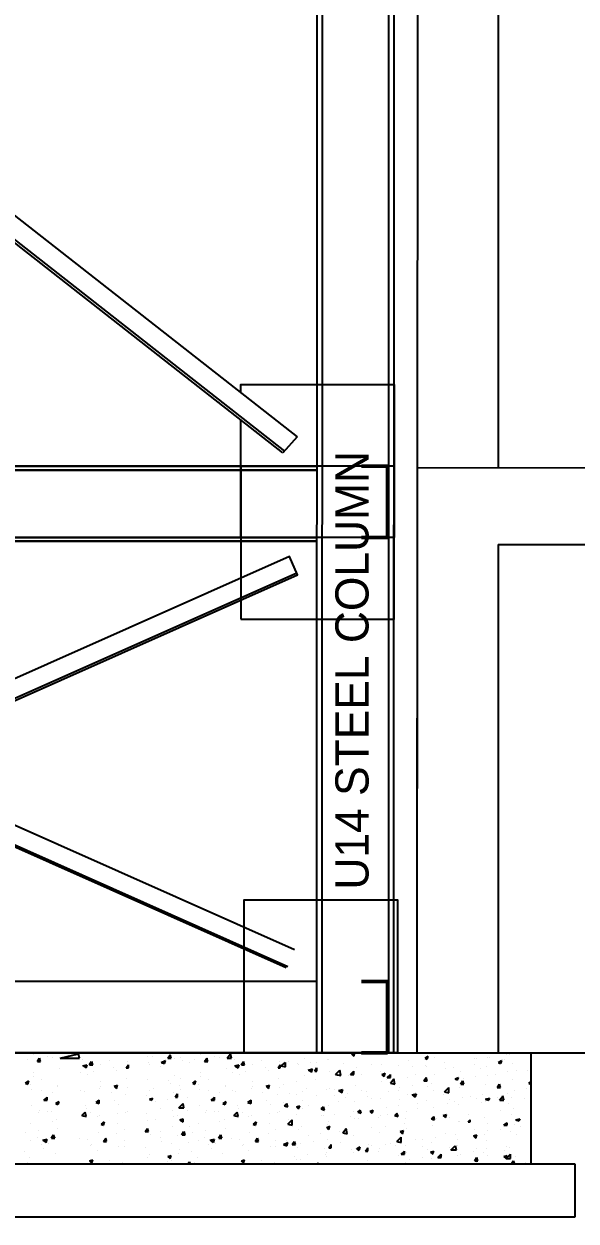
# Model space of a CAD drawing. Header units: millimetres. Extents: x -23396 to 106750, y 116 to 66281.
# Drawn here: x 54555 to 55484, y 38468 to 40484 of the extents above; entities that cross this region are included whole.
import ezdxf

# ---------------------------------------------------------------- set-up
doc = ezdxf.new("R2010")
doc.units = ezdxf.units.MM
doc.layers.add('Wall', color=1, linetype='Continuous', lineweight=50)
doc.styles.add('Century Gothic$001H0', font='cent.shx')
doc.dimstyles.new('Copy of ISO-25', dxfattribs={"dimtxt": 250, "dimasz": 80, "dimexe": 1.25, "dimexo": 0.625, "dimtad": 1, "dimtxsty": 'Century Gothic$001H0', "dimblk": 'ARCHTICK', "dimcen": 2.5, "dimadec": 0, "dimazin": 0, "dimtfac": 1, "dimtmove": 0, "dimatfit": 3, "dimfxl": 1, "dimarcsym": 0})

# ---------------------------------------------------------------- blocks, each defined once
blk = doc.blocks.new('_ArchTick')
at = {"color": 0, "linetype": 'ByBlock', "const_width": 0.15}
blk.add_lwpolyline([(-0.5, -0.5), (0.5, 0.5)], dxfattribs=at)
blk = doc.blocks.new('*D274')
at = {"color": 0, "linetype": 'Continuous', "lineweight": -2, "transparency": 16777216}
for p, q in [((57789.3, 39739.6), (58260.4, 39739.6)), ((58259.2, 39739.6), (58259.2, 38751.3)), ((54690.9, 38751.3), (58260.4, 38751.3))]:
    blk.add_line(p, q, dxfattribs=at)
at = {"layer": 'Defpoints', "color": 0, "linetype": 'Continuous', "transparency": 16777216}
for p in [(57788.7, 39739.6), (54690.3, 38751.3), (58259.2, 38751.3)]:
    blk.add_point(p, dxfattribs=at)
at = {"color": 0, "linetype": 'Continuous', "lineweight": -2, "transparency": 16777216, "xscale": 80, "yscale": 80, "zscale": 80}
for p, rotation in [((58259.2, 39739.6), 90), ((58259.2, 38751.3), 270)]:
    blk.add_blockref('_ArchTick', p, dxfattribs=dict(at, rotation=rotation))
at = {"color": 0, "linetype": 'Continuous', "transparency": 16777216, "insert": (58111.1, 39245.4), "char_height": 250, "attachment_point": 5, "rotation": 90, "style": 'Century Gothic$001H0'}
blk.add_mtext('PIT 988,28', dxfattribs=at)

msp = doc.modelspace()

# ---------------------------------------------------------------- linework, layer by layer
at = {"color": 0}
for p, q in [((55047.892, 38751.105), (55052.189, 52958.636)), ((55056.486, 38751.105), (55060.783, 52958.636)), ((55168.591, 38751.105), (55172.888, 52958.636)), ((55177.185, 38751.105), (55181.482, 52958.636)), ((55220.541, 48979.558), (55216.244, 38751.148)), ((55352.669, 42829.612), (55352.669, 39736.12)), ((55047.763, 39739.128), (53476.31, 39739.128)), ((53476.31, 39739.128), (55047.763, 39739.128)), ((55047.763, 39732.683), (53476.31, 39732.683)), ((53476.31, 39732.683), (55047.763, 39732.683)), ((55216.658, 39736.71), (56620.548, 39736.12)), ((55047.763, 39619.073), (53476.31, 39619.073)), ((53476.31, 39619.073), (55047.763, 39619.073)), ((55047.763, 39612.628), (53476.31, 39612.628)), ((53476.31, 39612.628), (55047.763, 39612.628)), ((55352.669, 39606.999), (55352.669, 38751.148)), ((55352.669, 39606.999), (56620.548, 39606.999)), ((55216.244, 39315.026), (55216.244, 38751.148)), ((55047.892, 38871.159), (53474.634, 38871.159)), ((53274.529, 38751.148), (55408.185, 38751.148)), ((55177.185, 38751.105), (53338.209, 38751.105)), ((53474.462, 38751.105), (55220.541, 38751.105)), ((54560.818, 38740.191), (54560.818, 38740.191)), ((54569.928, 38747.495), (54569.928, 38747.495)), ((54577.189, 38736.581), (54580.842, 38742.038)), ((54577.189, 38736.538), (54582.517, 38736.538)), ((54582.517, 38736.538), (54580.842, 38741.995)), ((54582.517, 38741.995), (54582.517, 38741.995)), ((54593.732, 38745.648), (54593.732, 38745.648)), ((54602.498, 38743.8), (54602.498, 38743.8)), ((54615.26, 38741.995), (54648.303, 38741.995)), ((54615.389, 38742.038), (54646.627, 38749.257)), ((54648.303, 38741.995), (54646.627, 38749.257)), ((54653.76, 38740.148), (54653.76, 38740.148)), ((54664.674, 38731.081), (54668.455, 38736.538)), ((54670.303, 38731.081), (54668.627, 38736.581)), ((54699.221, 38738.386), (54699.221, 38738.386)), ((54728.482, 38736.538), (54728.482, 38736.538)), ((54762.322, 38745.648), (54762.322, 38745.648)), ((54771.388, 38745.648), (54771.388, 38745.648)), ((54785.783, 38734.734), (54793.087, 38738.386)), ((54791.412, 38732.929), (54793.087, 38738.386)), ((54796.869, 38742.038), (54800.65, 38747.495)), ((54796.869, 38742.038), (54802.326, 38742.038)), ((54802.326, 38742.038), (54800.521, 38747.495)), ((54807.783, 38742.038), (54807.783, 38742.038)), ((54818.525, 38743.8), (54818.525, 38743.8)), ((54820.673, 38738.386), (54820.673, 38738.386)), ((54842.33, 38740.191), (54842.33, 38740.191)), ((54851.439, 38747.495), (54851.439, 38747.495)), ((54858.701, 38736.581), (54862.353, 38742.038)), ((54858.701, 38736.538), (54864.029, 38736.538)), ((54864.029, 38736.538), (54862.353, 38741.995)), ((54864.029, 38741.995), (54864.029, 38741.995)), ((54875.244, 38745.648), (54875.244, 38745.648)), ((54884.009, 38743.8), (54884.009, 38743.8)), ((54896.771, 38741.995), (54904.033, 38741.995)), ((54896.9, 38742.038), (54902.357, 38749.257)), ((54904.033, 38741.995), (54902.357, 38749.257)), ((54909.49, 38740.148), (54909.49, 38740.148)), ((54920.404, 38731.081), (54924.185, 38736.538)), ((54926.033, 38731.081), (54924.357, 38736.581)), ((54954.951, 38738.386), (54954.951, 38738.386)), ((54984.212, 38736.538), (54984.212, 38736.538)), ((55000.755, 38736.581), (55000.755, 38736.581)), ((55026.193, 38742.038), (55026.193, 38742.038)), ((55066.24, 38740.191), (55066.24, 38740.191)), ((55067.916, 38740.191), (55067.916, 38740.191)), ((55071.697, 38749.3), (55071.697, 38749.3)), ((55105.943, 38749.257), (55109.724, 38745.648)), ((55106.244, 38749.3), (55111.701, 38751.105)), ((55109.896, 38745.648), (55111.701, 38751.105)), ((55117.158, 38749.3), (55117.158, 38749.3)), ((55122.486, 38747.495), (55122.486, 38747.495)), ((55144.314, 38749.257), (55144.314, 38749.257)), ((55186.123, 38751.148), (55228.103, 38751.148)), ((55202.666, 38738.386), (55202.666, 38738.386)), ((55229.779, 38741.995), (55235.236, 38745.648)), ((55229.779, 38742.038), (55233.431, 38740.191)), ((55233.431, 38740.191), (55235.236, 38745.648)), ((55246.021, 38743.8), (55246.021, 38743.8)), ((55285.38, 38749.3), (55285.38, 38749.3)), ((55289.806, 38749.257), (55289.806, 38749.257)), ((55312.666, 38742.081), (55312.666, 38742.081)), ((55316.962, 38741.995), (55316.962, 38741.995)), ((55334.494, 38743.843), (55334.494, 38743.843)), ((55338.919, 38743.886), (55338.919, 38743.886)), ((55353.486, 38734.734), (55358.943, 38738.386)), ((55357.267, 38732.929), (55358.943, 38738.386)), ((55359.974, 38740.234), (55359.974, 38740.234)), ((55364.4, 38740.191), (55364.4, 38740.191)), ((55367.236, 38747.538), (55367.236, 38747.538)), ((55371.533, 38747.495), (55371.533, 38747.495)), ((55408.185, 38751.148), (55408.185, 38563.744)), ((54569.928, 38718.362), (54569.928, 38718.362)), ((54613.713, 38723.862), (54613.713, 38723.862)), ((54650.279, 38718.362), (54650.279, 38718.362)), ((54653.932, 38729.319), (54661.193, 38731.081)), ((54654.06, 38729.319), (54659.517, 38725.624)), ((54659.517, 38725.624), (54661.193, 38731.081)), ((54664.975, 38731.081), (54670.303, 38731.081)), ((54672.107, 38720.167), (54672.107, 38720.167)), ((54683.021, 38731.081), (54683.021, 38731.081)), ((54704.978, 38725.624), (54704.978, 38725.624)), ((54710.307, 38722.015), (54710.307, 38722.015)), ((54726.678, 38725.624), (54730.33, 38731.081)), ((54726.678, 38725.624), (54730.33, 38725.624)), ((54730.33, 38725.624), (54730.33, 38731.081)), ((54763.955, 38734.691), (54763.955, 38734.691)), ((54765.931, 38731.081), (54765.931, 38731.081)), ((54783.978, 38727.472), (54783.978, 38727.472)), ((54786.084, 38734.734), (54791.412, 38732.929)), ((54833.263, 38734.734), (54833.263, 38734.734)), ((54851.439, 38718.362), (54851.439, 38718.362)), ((54895.224, 38723.862), (54895.224, 38723.862)), ((54906.009, 38718.362), (54906.009, 38718.362)), ((54909.662, 38729.319), (54916.923, 38731.081)), ((54909.791, 38729.319), (54915.248, 38725.624)), ((54915.248, 38725.624), (54916.923, 38731.081)), ((54920.705, 38731.081), (54926.033, 38731.081)), ((54927.837, 38720.167), (54927.837, 38720.167)), ((54938.752, 38731.081), (54938.752, 38731.081)), ((54960.709, 38725.624), (54960.709, 38725.624)), ((54966.037, 38722.015), (54966.037, 38722.015)), ((54982.408, 38725.624), (54986.06, 38731.081)), ((54982.408, 38725.624), (54986.06, 38725.624)), ((54986.06, 38725.624), (54986.06, 38731.081)), ((54987.693, 38729.234), (54994.998, 38734.691)), ((54987.693, 38729.234), (54994.998, 38727.472)), ((54994.998, 38727.472), (54994.998, 38734.691)), ((55015.15, 38732.929), (55015.15, 38732.929)), ((55016.955, 38731.081), (55016.955, 38731.081)), ((55033.197, 38721.972), (55040.459, 38723.819)), ((55033.326, 38722.015), (55038.783, 38718.362)), ((55036.978, 38734.734), (55036.978, 38734.734)), ((55038.783, 38718.362), (55040.459, 38723.819)), ((55044.24, 38720.167), (55047.892, 38725.624)), ((55044.24, 38720.167), (55047.892, 38720.167)), ((55047.892, 38734.734), (55047.892, 38734.734)), ((55047.892, 38720.167), (55047.892, 38725.624)), ((55069.72, 38720.167), (55069.72, 38720.167)), ((55078.959, 38714.753), (55086.22, 38722.015)), ((55087.896, 38712.905), (55086.22, 38722.015)), ((55093.353, 38732.929), (55093.353, 38732.929)), ((55104.267, 38714.753), (55109.724, 38720.167)), ((55109.724, 38714.753), (55109.724, 38720.167)), ((55115.181, 38725.624), (55115.181, 38725.624)), ((55138.857, 38731.081), (55138.857, 38731.081)), ((55155.228, 38720.167), (55155.228, 38720.167)), ((55157.033, 38714.753), (55162.619, 38716.558)), ((55157.162, 38731.124), (55157.162, 38731.124)), ((55160.814, 38711.144), (55162.619, 38716.558)), ((55184.318, 38729.319), (55184.318, 38729.319)), ((55208.123, 38727.472), (55208.123, 38727.472)), ((55229.779, 38729.234), (55229.779, 38729.234)), ((55231.455, 38727.386), (55231.455, 38727.386)), ((55262.693, 38734.734), (55262.693, 38734.734)), ((55264.369, 38723.819), (55264.369, 38723.819)), ((55277.216, 38725.71), (55277.216, 38725.71)), ((55289.806, 38720.167), (55289.806, 38720.167)), ((55313.482, 38731.081), (55313.482, 38731.081)), ((55322.72, 38723.862), (55322.72, 38723.862)), ((55333.462, 38727.472), (55333.462, 38727.472)), ((55353.486, 38734.691), (55356.966, 38732.929)), ((55368.181, 38720.167), (55368.181, 38720.167)), ((55376.99, 38732.929), (55376.99, 38732.929)), ((55384.423, 38722.015), (55384.423, 38722.015)), ((55402.427, 38721.972), (55402.427, 38721.972)), ((54557.209, 38700.187), (54562.494, 38703.796)), ((54557.209, 38700.187), (54560.818, 38698.339)), ((54560.818, 38698.339), (54562.494, 38703.796)), ((54566.275, 38698.339), (54566.275, 38698.339)), ((54569.928, 38711.058), (54569.928, 38711.058)), ((54584.494, 38705.601), (54584.494, 38705.601)), ((54611.779, 38696.491), (54611.779, 38696.491)), ((54661.193, 38714.753), (54661.193, 38714.753)), ((54683.021, 38701.991), (54683.021, 38701.991)), ((54706.654, 38694.73), (54712.111, 38696.491)), ((54710.307, 38691.034), (54712.111, 38696.491)), ((54726.678, 38707.448), (54726.678, 38707.448)), ((54762.322, 38705.601), (54762.322, 38705.601)), ((54798.544, 38703.796), (54798.544, 38703.796)), ((54800.65, 38700.187), (54800.65, 38700.187)), ((54807.783, 38712.905), (54807.783, 38712.905)), ((54816.892, 38696.577), (54816.892, 38696.577)), ((54818.525, 38707.448), (54818.525, 38707.448)), ((54838.72, 38700.187), (54844.005, 38703.796)), ((54838.72, 38700.187), (54842.33, 38698.339)), ((54842.33, 38698.339), (54844.005, 38703.796)), ((54847.787, 38698.339), (54847.787, 38698.339)), ((54851.439, 38711.058), (54851.439, 38711.058)), ((54866.005, 38705.601), (54866.005, 38705.601)), ((54893.291, 38696.491), (54893.291, 38696.491)), ((54916.923, 38714.753), (54916.923, 38714.753)), ((54938.752, 38701.991), (54938.752, 38701.991)), ((54962.384, 38694.73), (54967.841, 38696.491)), ((54966.037, 38691.034), (54967.841, 38696.491)), ((54982.408, 38707.448), (54982.408, 38707.448)), ((54991.517, 38698.382), (54991.517, 38698.382)), ((55013.345, 38701.991), (55013.345, 38701.991)), ((55026.193, 38712.905), (55026.193, 38712.905)), ((55046.216, 38705.687), (55046.216, 38705.687)), ((55078.83, 38714.753), (55087.896, 38712.905)), ((55100.486, 38712.905), (55100.486, 38712.905)), ((55104.267, 38714.753), (55109.724, 38714.753)), ((55113.377, 38696.577), (55113.377, 38696.577)), ((55113.377, 38696.577), (55113.377, 38696.577)), ((55122.486, 38714.753), (55122.486, 38714.753)), ((55156.861, 38714.753), (55160.513, 38711.058)), ((55157.162, 38701.991), (55157.162, 38701.991)), ((55164.294, 38705.601), (55164.294, 38705.601)), ((55166.271, 38709.296), (55171.728, 38714.753)), ((55166.271, 38709.296), (55171.728, 38709.296)), ((55171.599, 38700.187), (55178.861, 38698.339)), ((55171.728, 38709.296), (55171.728, 38714.753)), ((55171.728, 38700.187), (55177.185, 38707.448)), ((55178.861, 38698.339), (55177.056, 38707.448)), ((55200.517, 38709.253), (55200.517, 38709.253)), ((55208.123, 38696.577), (55208.123, 38696.577)), ((55213.408, 38714.753), (55213.408, 38714.753)), ((55227.802, 38703.796), (55231.455, 38709.253)), ((55227.974, 38703.796), (55233.431, 38703.796)), ((55233.431, 38703.796), (55231.627, 38709.296)), ((55240.564, 38700.187), (55240.564, 38700.187)), ((55246.021, 38714.667), (55246.021, 38714.667)), ((55280.568, 38707.448), (55286.025, 38709.253)), ((55280.568, 38707.448), (55284.349, 38705.601)), ((55284.349, 38705.601), (55286.025, 38709.253)), ((55284.349, 38703.796), (55284.349, 38703.796)), ((55289.806, 38698.339), (55293.459, 38703.796)), ((55289.806, 38698.339), (55295.263, 38698.339)), ((55295.263, 38698.339), (55293.459, 38703.796)), ((55295.263, 38707.448), (55295.263, 38707.448)), ((55315.287, 38711.058), (55315.287, 38711.058)), ((55331.486, 38698.339), (55331.486, 38698.339)), ((55335.31, 38712.905), (55335.31, 38712.905)), ((55348.158, 38714.753), (55348.158, 38714.753)), ((55351.681, 38692.882), (55355.291, 38698.339)), ((55356.966, 38692.882), (55355.291, 38698.339)), ((55376.99, 38705.601), (55376.99, 38705.601)), ((55404.576, 38700.187), (55408.185, 38701.991)), ((55404.576, 38700.187), (55408.185, 38698.382)), ((55408.185, 38698.382), (55408.185, 38698.382)), ((54567.951, 38689.23), (54567.951, 38689.23)), ((54584.494, 38687.425), (54584.494, 38687.425)), ((54588.275, 38671.097), (54593.732, 38676.554)), ((54593.732, 38671.097), (54593.732, 38676.554)), ((54602.498, 38683.773), (54602.498, 38683.773)), ((54611.779, 38694.73), (54611.779, 38694.73)), ((54650.279, 38687.425), (54650.279, 38687.425)), ((54655.736, 38685.62), (54655.736, 38685.62)), ((54681.217, 38691.12), (54681.217, 38691.12)), ((54683.021, 38694.73), (54683.021, 38694.73)), ((54701.197, 38683.816), (54701.197, 38683.816)), ((54706.654, 38694.73), (54710.307, 38691.12)), ((54725.002, 38680.163), (54725.002, 38680.163)), ((54728.482, 38692.882), (54728.482, 38692.882)), ((54760.646, 38678.401), (54760.646, 38678.401)), ((54765.931, 38687.425), (54765.931, 38687.425)), ((54766.103, 38672.859), (54771.388, 38674.706)), ((54769.712, 38671.097), (54771.388, 38674.706)), ((54773.064, 38691.034), (54773.064, 38691.034)), ((54805.978, 38683.816), (54805.978, 38683.816)), ((54809.587, 38676.511), (54813.068, 38682.011)), ((54809.587, 38676.511), (54813.068, 38676.511)), ((54813.068, 38676.511), (54813.068, 38682.011)), ((54818.525, 38689.23), (54818.525, 38689.23)), ((54829.439, 38676.511), (54829.439, 38676.511)), ((54849.462, 38689.23), (54849.462, 38689.23)), ((54866.005, 38687.425), (54866.005, 38687.425)), ((54869.787, 38671.097), (54875.244, 38676.554)), ((54875.244, 38671.097), (54875.244, 38676.554)), ((54884.009, 38683.773), (54884.009, 38683.773)), ((54893.291, 38694.73), (54893.291, 38694.73)), ((54906.009, 38687.425), (54906.009, 38687.425)), ((54911.466, 38685.62), (54911.466, 38685.62)), ((54936.947, 38691.12), (54936.947, 38691.12)), ((54938.752, 38694.73), (54938.752, 38694.73)), ((54956.927, 38683.816), (54956.927, 38683.816)), ((54962.384, 38694.73), (54966.037, 38691.12)), ((54980.732, 38680.163), (54980.732, 38680.163)), ((54984.212, 38692.882), (54984.212, 38692.882)), ((55002.431, 38682.011), (55002.431, 38682.011)), ((55013.345, 38680.163), (55013.345, 38680.163)), ((55024.259, 38685.62), (55024.259, 38685.62)), ((55029.716, 38691.034), (55029.716, 38691.034)), ((55047.892, 38678.401), (55047.892, 38678.401)), ((55064.263, 38689.273), (55064.263, 38689.273)), ((55069.72, 38691.034), (55069.72, 38691.034)), ((55076.982, 38689.273), (55076.982, 38689.273)), ((55076.982, 38678.401), (55076.982, 38678.401)), ((55084.287, 38687.425), (55089.744, 38683.773)), ((55084.416, 38687.425), (55091.677, 38689.273)), ((55089.873, 38683.816), (55091.677, 38689.273)), ((55095.201, 38676.511), (55095.201, 38676.511)), ((55098.81, 38682.011), (55098.81, 38682.011)), ((55122.486, 38687.425), (55122.486, 38687.425)), ((55131.724, 38685.62), (55131.724, 38685.62)), ((55133.4, 38678.316), (55133.4, 38678.316)), ((55140.49, 38674.706), (55140.49, 38674.706)), ((55155.228, 38674.706), (55155.228, 38674.706)), ((55167.947, 38685.62), (55167.947, 38685.62)), ((55184.318, 38687.425), (55184.318, 38687.425)), ((55185.994, 38692.882), (55185.994, 38692.882)), ((55200.517, 38680.163), (55200.517, 38680.163)), ((55207.951, 38680.163), (55215.255, 38682.011)), ((55207.951, 38680.163), (55213.408, 38676.554)), ((55213.408, 38683.773), (55213.408, 38683.773)), ((55213.408, 38676.511), (55215.255, 38682.011)), ((55233.431, 38694.73), (55233.431, 38694.73)), ((55244.345, 38687.425), (55244.345, 38687.425)), ((55260.544, 38680.163), (55260.544, 38680.163)), ((55262.521, 38685.62), (55269.826, 38692.882)), ((55262.521, 38685.62), (55269.826, 38683.773)), ((55269.826, 38683.773), (55269.826, 38692.882)), ((55288.13, 38692.882), (55288.13, 38692.882)), ((55293.459, 38676.554), (55293.459, 38676.554)), ((55306.048, 38678.316), (55306.048, 38678.316)), ((55316.962, 38674.706), (55316.962, 38674.706)), ((55326.029, 38680.163), (55326.029, 38680.163)), ((55331.658, 38672.859), (55338.919, 38674.706)), ((55337.244, 38671.097), (55338.919, 38674.706)), ((55351.509, 38692.882), (55356.966, 38692.882)), ((55351.509, 38676.511), (55351.509, 38676.511)), ((55355.162, 38671.054), (55360.748, 38678.316)), ((55362.724, 38671.097), (55360.919, 38678.401)), ((55368.181, 38682.011), (55368.181, 38682.011)), ((55375.314, 38676.554), (55375.314, 38676.554)), ((55380.771, 38687.425), (55380.771, 38687.425)), ((55396.97, 38674.706), (55396.97, 38674.706)), ((55400.794, 38691.034), (55400.794, 38691.034)), ((54567.951, 38661.987), (54567.951, 38661.987)), ((54580.842, 38654.683), (54580.842, 38654.683)), ((54588.275, 38671.097), (54593.732, 38671.097)), ((54608.127, 38665.597), (54611.779, 38663.835)), ((54608.256, 38665.64), (54613.713, 38669.249)), ((54611.779, 38667.444), (54611.779, 38667.444)), ((54611.908, 38663.835), (54613.713, 38669.249)), ((54657.541, 38661.987), (54657.541, 38661.987)), ((54659.517, 38656.53), (54659.517, 38656.53)), ((54675.889, 38667.444), (54681.217, 38671.097)), ((54675.889, 38667.444), (54681.217, 38665.597)), ((54681.217, 38672.859), (54681.217, 38672.859)), ((54681.217, 38665.597), (54681.217, 38671.097)), ((54706.654, 38671.097), (54706.654, 38671.097)), ((54713.959, 38663.749), (54713.959, 38663.749)), ((54766.103, 38672.859), (54769.712, 38671.097)), ((54775.169, 38669.249), (54775.169, 38669.249)), ((54783.978, 38656.444), (54783.978, 38656.444)), ((54796.869, 38672.859), (54796.869, 38672.859)), ((54804.002, 38654.683), (54804.002, 38654.683)), ((54815.044, 38658.292), (54822.349, 38665.597)), ((54815.044, 38658.292), (54823.982, 38658.292)), ((54823.982, 38658.292), (54822.349, 38665.597)), ((54829.439, 38654.683), (54829.439, 38654.683)), ((54849.462, 38661.987), (54849.462, 38661.987)), ((54862.353, 38654.683), (54862.353, 38654.683)), ((54869.787, 38671.097), (54875.244, 38671.097)), ((54889.638, 38665.597), (54893.291, 38663.835)), ((54889.767, 38665.64), (54895.224, 38669.249)), ((54893.291, 38667.444), (54893.291, 38667.444)), ((54893.419, 38663.835), (54895.224, 38669.249)), ((54913.271, 38661.987), (54913.271, 38661.987)), ((54915.248, 38656.53), (54915.248, 38656.53)), ((54931.619, 38667.444), (54936.947, 38671.097)), ((54931.619, 38667.444), (54936.947, 38665.597)), ((54936.947, 38672.859), (54936.947, 38672.859)), ((54936.947, 38665.597), (54936.947, 38671.097)), ((54962.384, 38671.097), (54962.384, 38671.097)), ((54969.689, 38663.749), (54969.689, 38663.749)), ((54991.517, 38667.444), (54991.517, 38667.444)), ((54993.322, 38661.987), (54996.974, 38665.597)), ((54993.322, 38661.987), (54998.779, 38660.14)), ((54998.779, 38660.14), (54996.974, 38665.597)), ((55013.345, 38660.14), (55018.802, 38661.987)), ((55013.345, 38660.14), (55016.955, 38656.53)), ((55016.955, 38656.53), (55018.802, 38661.987)), ((55024.259, 38671.054), (55024.259, 38671.054)), ((55024.259, 38656.53), (55024.259, 38656.53)), ((55033.326, 38661.987), (55033.326, 38661.987)), ((55055.025, 38656.444), (55060.482, 38654.683)), ((55055.154, 38656.53), (55058.806, 38660.14)), ((55060.482, 38654.683), (55058.806, 38660.14)), ((55067.916, 38661.987), (55067.916, 38661.987)), ((55084.287, 38669.249), (55084.287, 38669.249)), ((55111.701, 38669.249), (55111.701, 38669.249)), ((55116.857, 38651.03), (55120.509, 38654.683)), ((55122.486, 38649.269), (55120.81, 38654.683)), ((55137.181, 38652.921), (55142.638, 38654.683)), ((55140.791, 38649.269), (55142.638, 38654.683)), ((55164.294, 38658.292), (55164.294, 38658.292)), ((55184.318, 38661.987), (55184.318, 38661.987)), ((55185.994, 38672.859), (55185.994, 38672.859)), ((55217.189, 38665.64), (55217.189, 38665.64)), ((55217.189, 38656.53), (55217.189, 38656.53)), ((55231.455, 38671.054), (55231.455, 38671.054)), ((55244.345, 38658.292), (55244.345, 38658.292)), ((55268.15, 38665.597), (55268.15, 38665.597)), ((55271.459, 38672.859), (55271.459, 38672.859)), ((55278.892, 38669.249), (55278.892, 38669.249)), ((55286.025, 38663.749), (55286.025, 38663.749)), ((55324.396, 38667.444), (55324.396, 38667.444)), ((55331.486, 38672.859), (55336.943, 38671.054)), ((55331.486, 38669.206), (55331.486, 38669.206)), ((55355.462, 38671.097), (55362.724, 38671.097)), ((55356.966, 38654.683), (55356.966, 38654.683)), ((55369.857, 38665.597), (55369.857, 38665.597)), ((55378.966, 38656.53), (55378.966, 38656.53)), ((54579.166, 38651.073), (54579.166, 38651.073)), ((54593.732, 38652.878), (54593.732, 38652.878)), ((54600.865, 38652.878), (54600.865, 38652.878)), ((54602.498, 38634.702), (54602.498, 38634.702)), ((54609.932, 38638.355), (54609.932, 38638.355)), ((54652.084, 38645.573), (54657.541, 38651.03)), ((54652.084, 38645.616), (54659.517, 38643.812)), ((54659.517, 38643.812), (54657.713, 38651.073)), ((54666.65, 38651.073), (54666.65, 38651.073)), ((54677.564, 38643.812), (54677.564, 38643.812)), ((54681.217, 38645.616), (54681.217, 38645.616)), ((54684.998, 38631.05), (54690.283, 38634.702)), ((54688.607, 38629.245), (54690.283, 38634.702)), ((54712.111, 38649.269), (54712.111, 38649.269)), ((54725.002, 38651.073), (54725.002, 38651.073)), ((54728.482, 38652.878), (54728.482, 38652.878)), ((54760.646, 38649.269), (54760.646, 38649.269)), ((54762.322, 38636.507), (54762.322, 38636.507)), ((54775.169, 38638.355), (54775.169, 38638.355)), ((54805.978, 38643.812), (54805.978, 38643.812)), ((54813.068, 38645.573), (54813.068, 38645.573)), ((54816.892, 38638.312), (54822.349, 38640.116)), ((54816.892, 38638.312), (54822.349, 38634.702)), ((54822.349, 38634.702), (54822.349, 38640.116)), ((54860.677, 38651.073), (54860.677, 38651.073)), ((54875.244, 38652.878), (54875.244, 38652.878)), ((54882.377, 38652.878), (54882.377, 38652.878)), ((54884.009, 38634.702), (54884.009, 38634.702)), ((54891.443, 38638.355), (54891.443, 38638.355)), ((54907.814, 38645.573), (54913.271, 38651.03)), ((54907.814, 38645.616), (54915.248, 38643.812)), ((54915.248, 38643.812), (54913.443, 38651.073)), ((54922.38, 38651.073), (54922.38, 38651.073)), ((54933.294, 38643.812), (54933.294, 38643.812)), ((54936.947, 38645.616), (54936.947, 38645.616)), ((54940.728, 38631.05), (54946.013, 38634.702)), ((54944.337, 38629.245), (54946.013, 38634.702)), ((54967.841, 38649.269), (54967.841, 38649.269)), ((54980.732, 38651.073), (54980.732, 38651.073)), ((54984.212, 38652.878), (54984.212, 38652.878)), ((54998.779, 38631.05), (55006.212, 38638.355)), ((55000.755, 38638.355), (55000.755, 38638.355)), ((55006.212, 38629.245), (55006.212, 38638.355)), ((55013.345, 38647.421), (55013.345, 38647.421)), ((55055.154, 38645.573), (55055.154, 38645.573)), ((55058.806, 38645.573), (55058.806, 38645.573)), ((55067.916, 38634.702), (55067.916, 38634.702)), ((55076.982, 38647.421), (55076.982, 38647.421)), ((55104.267, 38643.726), (55104.267, 38643.726)), ((55109.724, 38652.878), (55109.724, 38652.878)), ((55111.701, 38640.116), (55111.701, 38640.116)), ((55117.158, 38651.073), (55122.486, 38649.269)), ((55117.158, 38640.202), (55117.158, 38640.202)), ((55136.88, 38652.878), (55140.49, 38649.269)), ((55151.705, 38641.964), (55151.705, 38641.964)), ((55155.228, 38645.573), (55155.228, 38645.573)), ((55165.97, 38647.421), (55165.97, 38647.421)), ((55178.861, 38645.616), (55182.642, 38649.269)), ((55178.861, 38645.573), (55184.318, 38643.812)), ((55184.318, 38643.812), (55182.513, 38649.269)), ((55197.209, 38640.116), (55197.209, 38640.116)), ((55198.884, 38652.878), (55198.884, 38652.878)), ((55240.564, 38640.116), (55244.345, 38643.812)), ((55240.564, 38640.116), (55246.021, 38638.312)), ((55242.669, 38636.507), (55242.669, 38636.507)), ((55246.021, 38638.312), (55244.345, 38643.812)), ((55249.802, 38640.116), (55249.802, 38640.116)), ((55260.544, 38645.573), (55266.002, 38647.421)), ((55260.544, 38645.573), (55264.369, 38641.964)), ((55264.369, 38641.964), (55266.002, 38647.421)), ((55271.459, 38641.964), (55271.459, 38641.964)), ((55286.025, 38634.702), (55286.025, 38634.702)), ((55288.13, 38634.702), (55288.13, 38634.702)), ((55302.396, 38634.702), (55306.048, 38638.312)), ((55302.396, 38634.702), (55306.048, 38634.702)), ((55302.697, 38647.421), (55302.697, 38647.421)), ((55306.048, 38634.702), (55306.048, 38638.312)), ((55329.853, 38641.964), (55329.853, 38641.964)), ((55375.314, 38647.421), (55375.314, 38647.421)), ((55382.576, 38638.355), (55389.88, 38640.116)), ((55382.576, 38638.355), (55388.205, 38636.507)), ((55388.033, 38636.507), (55389.88, 38640.116)), ((54557.037, 38616.484), (54557.037, 38616.484)), ((54566.275, 38632.855), (54566.275, 38632.855)), ((54579.166, 38620.136), (54579.166, 38620.136)), ((54611.779, 38623.788), (54611.779, 38623.788)), ((54679.24, 38616.441), (54679.24, 38616.441)), ((54684.697, 38631.007), (54688.478, 38629.245)), ((54690.283, 38631.05), (54690.283, 38631.05)), ((54710.307, 38614.679), (54710.307, 38614.679)), ((54712.111, 38632.855), (54712.111, 38632.855)), ((54723.025, 38621.941), (54723.025, 38621.941)), ((54758.498, 38620.136), (54758.498, 38620.136)), ((54758.669, 38618.331), (54762.322, 38623.788)), ((54758.669, 38618.288), (54763.955, 38618.288)), ((54763.955, 38618.288), (54762.322, 38623.788)), ((54783.978, 38618.288), (54783.978, 38618.288)), ((54804.002, 38627.398), (54804.002, 38627.398)), ((54820.373, 38612.831), (54823.982, 38618.288)), ((54825.959, 38612.874), (54824.283, 38618.331)), ((54833.263, 38627.398), (54833.263, 38627.398)), ((54838.548, 38616.484), (54838.548, 38616.484)), ((54847.787, 38632.855), (54847.787, 38632.855)), ((54860.677, 38620.136), (54860.677, 38620.136)), ((54893.291, 38623.788), (54893.291, 38623.788)), ((54934.97, 38616.441), (54934.97, 38616.441)), ((54940.427, 38631.007), (54944.209, 38629.245)), ((54946.013, 38631.05), (54946.013, 38631.05)), ((54966.037, 38614.679), (54966.037, 38614.679)), ((54967.841, 38632.855), (54967.841, 38632.855)), ((54978.755, 38621.941), (54978.755, 38621.941)), ((54998.779, 38631.05), (55006.212, 38629.245)), ((55016.955, 38621.941), (55016.955, 38621.941)), ((55022.412, 38627.398), (55022.412, 38627.398)), ((55053.349, 38614.679), (55053.349, 38614.679)), ((55064.263, 38625.55), (55069.72, 38627.398)), ((55064.263, 38625.636), (55067.916, 38621.941)), ((55066.24, 38631.05), (55066.24, 38631.05)), ((55067.916, 38621.941), (55069.72, 38627.398)), ((55086.22, 38618.331), (55086.22, 38618.331)), ((55091.548, 38616.484), (55098.81, 38614.679)), ((55091.677, 38616.484), (55097.134, 38623.788)), ((55098.81, 38614.679), (55097.005, 38623.788)), ((55140.49, 38625.55), (55140.49, 38625.55)), ((55153.38, 38616.484), (55153.38, 38616.484)), ((55162.619, 38627.398), (55162.619, 38627.398)), ((55187.97, 38618.331), (55193.427, 38620.136)), ((55188.099, 38618.331), (55191.752, 38614.722)), ((55191.752, 38614.679), (55193.427, 38620.136)), ((55195.232, 38632.855), (55195.232, 38632.855)), ((55198.884, 38623.788), (55198.884, 38623.788)), ((55242.669, 38629.245), (55242.669, 38629.245)), ((55264.369, 38614.679), (55264.369, 38614.679)), ((55313.482, 38621.941), (55313.482, 38621.941)), ((55335.31, 38632.855), (55335.31, 38632.855)), ((55335.31, 38620.136), (55335.31, 38620.136)), ((55356.966, 38621.941), (55356.966, 38621.941)), ((55362.595, 38629.245), (55368.181, 38632.898)), ((55362.595, 38629.245), (55368.181, 38629.245)), ((55364.4, 38631.05), (55364.4, 38631.05)), ((55368.181, 38629.245), (55368.181, 38632.898)), ((55373.509, 38618.331), (55373.509, 38618.331)), ((55380.771, 38631.05), (55380.771, 38631.05)), ((55389.88, 38627.398), (55389.88, 38627.398)), ((54566.275, 38603.765), (54566.275, 38603.765)), ((54577.06, 38609.222), (54577.06, 38609.222)), ((54584.494, 38596.486), (54584.494, 38596.486)), ((54586.299, 38603.765), (54593.732, 38605.612)), ((54586.299, 38603.765), (54591.756, 38600.091)), ((54591.885, 38600.151), (54593.732, 38605.612)), ((54595.408, 38598.316), (54595.408, 38598.316)), ((54600.865, 38607.374), (54606.322, 38607.374)), ((54600.994, 38607.374), (54604.475, 38612.831)), ((54606.322, 38607.374), (54604.475, 38612.831)), ((54607.955, 38609.222), (54607.955, 38609.222)), ((54648.303, 38607.374), (54648.303, 38607.374)), ((54661.193, 38605.612), (54661.193, 38605.612)), ((54666.65, 38594.651), (54666.65, 38594.651)), ((54668.455, 38596.486), (54668.455, 38596.486)), ((54688.478, 38601.96), (54692.131, 38607.374)), ((54688.478, 38601.96), (54693.764, 38601.96)), ((54690.283, 38600.151), (54690.283, 38600.151)), ((54693.764, 38601.96), (54692.131, 38607.374)), ((54695.74, 38605.612), (54695.74, 38605.612)), ((54723.025, 38603.765), (54723.025, 38603.765)), ((54767.779, 38612.831), (54767.779, 38612.831)), ((54783.978, 38609.222), (54783.978, 38609.222)), ((54785.955, 38601.96), (54785.955, 38601.96)), ((54802.326, 38598.316), (54802.326, 38598.316)), ((54813.068, 38611.069), (54813.068, 38611.069)), ((54820.673, 38612.874), (54825.959, 38612.874)), ((54831.416, 38600.091), (54831.416, 38600.091)), ((54847.787, 38603.765), (54847.787, 38603.765)), ((54858.572, 38609.222), (54858.572, 38609.222)), ((54866.005, 38596.486), (54866.005, 38596.486)), ((54867.81, 38603.765), (54875.244, 38605.612)), ((54867.81, 38603.765), (54873.267, 38600.091)), ((54873.396, 38600.151), (54875.244, 38605.612)), ((54876.919, 38598.316), (54876.919, 38598.316)), ((54882.377, 38607.374), (54887.834, 38607.374)), ((54882.505, 38607.374), (54885.986, 38612.831)), ((54887.834, 38607.374), (54885.986, 38612.831)), ((54889.466, 38609.222), (54889.466, 38609.222)), ((54904.033, 38607.374), (54904.033, 38607.374)), ((54916.923, 38605.612), (54916.923, 38605.612)), ((54922.38, 38594.651), (54922.38, 38594.651)), ((54924.185, 38596.486), (54924.185, 38596.486)), ((54944.209, 38601.96), (54947.861, 38607.374)), ((54944.209, 38601.96), (54949.494, 38601.96)), ((54946.013, 38600.151), (54946.013, 38600.151)), ((54949.494, 38601.96), (54947.861, 38607.374)), ((54951.47, 38605.612), (54951.47, 38605.612)), ((54978.755, 38603.765), (54978.755, 38603.765)), ((54991.345, 38596.486), (54998.779, 38600.091)), ((54991.517, 38596.486), (54996.974, 38594.651)), ((54996.974, 38603.765), (54996.974, 38603.765)), ((54996.974, 38594.651), (54998.779, 38600.091)), ((55005.912, 38596.486), (55009.693, 38601.96)), ((55006.212, 38596.486), (55011.498, 38596.486)), ((55011.498, 38596.486), (55009.822, 38601.96)), ((55020.435, 38598.256), (55020.435, 38598.256)), ((55033.326, 38611.069), (55033.326, 38611.069)), ((55042.435, 38601.96), (55042.435, 38601.96)), ((55066.24, 38605.612), (55066.24, 38605.612)), ((55067.916, 38591.042), (55071.697, 38596.486)), ((55071.697, 38591.042), (55071.697, 38596.486)), ((55087.896, 38600.091), (55087.896, 38600.091)), ((55109.724, 38611.069), (55109.724, 38611.069)), ((55135.205, 38596.486), (55135.205, 38596.486)), ((55140.49, 38594.651), (55140.49, 38594.651)), ((55162.619, 38596.486), (55162.619, 38596.486)), ((55171.728, 38598.316), (55171.728, 38598.316)), ((55180.537, 38594.651), (55180.537, 38594.651)), ((55182.513, 38601.96), (55189.775, 38609.222)), ((55182.513, 38601.96), (55189.775, 38600.091)), ((55189.775, 38600.091), (55189.775, 38609.222)), ((55197.209, 38594.711), (55197.209, 38594.711)), ((55213.408, 38605.612), (55213.408, 38605.612)), ((55225.998, 38605.569), (55225.998, 38605.569)), ((55240.564, 38600.091), (55240.564, 38600.091)), ((55248.127, 38609.222), (55248.127, 38609.222)), ((55273.435, 38587.372), (55280.568, 38594.651)), ((55280.568, 38612.831), (55280.568, 38612.831)), ((55282.673, 38587.432), (55280.869, 38594.651)), ((55284.349, 38605.612), (55284.349, 38605.612)), ((55284.349, 38594.651), (55284.349, 38594.651)), ((55311.505, 38610.984), (55316.962, 38612.831)), ((55311.505, 38611.069), (55315.287, 38607.374)), ((55315.287, 38607.374), (55316.962, 38612.831)), ((55329.853, 38612.831), (55329.853, 38612.831)), ((55333.462, 38603.765), (55333.462, 38603.765)), ((55384.423, 38612.831), (55384.423, 38612.831)), ((54555.361, 38585.585), (54555.361, 38585.585)), ((54564.471, 38574.641), (54564.471, 38574.641)), ((54587.975, 38589.207), (54587.975, 38589.207)), ((54607.955, 38581.915), (54607.955, 38581.915)), ((54677.564, 38587.372), (54677.564, 38587.372)), ((54713.959, 38592.816), (54713.959, 38592.816)), ((54723.025, 38592.816), (54723.025, 38592.816)), ((54758.498, 38590.982), (54758.498, 38590.982)), ((54762.322, 38574.641), (54762.322, 38574.641)), ((54765.931, 38580.145), (54765.931, 38580.145)), ((54796.869, 38576.475), (54802.326, 38578.31)), ((54796.869, 38576.475), (54800.65, 38572.866)), ((54800.521, 38572.866), (54802.326, 38578.31)), ((54815.216, 38581.915), (54815.216, 38581.915)), ((54816.892, 38587.432), (54816.892, 38587.432)), ((54836.873, 38585.585), (54836.873, 38585.585)), ((54845.982, 38574.641), (54845.982, 38574.641)), ((54869.486, 38589.207), (54869.486, 38589.207)), ((54889.466, 38581.915), (54889.466, 38581.915)), ((54933.294, 38587.372), (54933.294, 38587.372)), ((54969.689, 38592.816), (54969.689, 38592.816)), ((54978.755, 38592.816), (54978.755, 38592.816)), ((55009.693, 38576.475), (55009.693, 38576.475)), ((55015.15, 38591.042), (55015.15, 38591.042)), ((55031.521, 38580.145), (55031.521, 38580.145)), ((55060.482, 38589.207), (55060.482, 38589.207)), ((55062.459, 38580.145), (55062.459, 38580.145)), ((55064.263, 38583.75), (55064.263, 38583.75)), ((55064.263, 38576.475), (55064.263, 38576.475)), ((55067.916, 38591.042), (55071.697, 38591.042)), ((55106.244, 38587.432), (55106.244, 38587.432)), ((55109.724, 38583.75), (55109.724, 38583.75)), ((55113.377, 38589.207), (55113.377, 38589.207)), ((55115.052, 38589.207), (55120.509, 38592.816)), ((55115.181, 38589.207), (55118.834, 38587.372)), ((55118.834, 38587.372), (55120.509, 38592.816)), ((55118.834, 38591.042), (55118.834, 38591.042)), ((55129.748, 38585.585), (55133.4, 38591.042)), ((55129.748, 38585.585), (55133.4, 38585.585)), ((55133.4, 38585.585), (55133.4, 38591.042)), ((55151.705, 38585.585), (55151.705, 38585.585)), ((55153.38, 38589.207), (55153.38, 38589.207)), ((55184.318, 38578.31), (55184.318, 38578.31)), ((55189.603, 38580.085), (55195.232, 38585.537)), ((55189.603, 38580.085), (55195.232, 38580.085)), ((55195.232, 38580.085), (55195.232, 38585.537)), ((55198.884, 38583.75), (55198.884, 38583.75)), ((55225.998, 38592.816), (55225.998, 38592.816)), ((55225.998, 38574.641), (55225.998, 38574.641)), ((55233.431, 38587.432), (55233.431, 38587.432)), ((55238.888, 38583.75), (55244.345, 38585.585)), ((55238.888, 38583.75), (55242.669, 38580.145)), ((55242.541, 38580.145), (55244.345, 38585.585)), ((55244.345, 38581.915), (55244.345, 38581.915)), ((55251.607, 38574.701), (55257.236, 38580.145)), ((55251.607, 38574.701), (55257.236, 38574.701)), ((55257.236, 38574.701), (55257.236, 38580.145)), ((55258.912, 38578.31), (55258.912, 38578.31)), ((55271.459, 38591.042), (55271.459, 38591.042)), ((55273.607, 38587.432), (55282.673, 38587.432)), ((55284.349, 38578.31), (55284.349, 38578.31)), ((55289.806, 38580.085), (55289.806, 38580.085)), ((55311.505, 38585.537), (55311.505, 38585.537)), ((55313.482, 38569.184), (55316.962, 38574.641)), ((55316.962, 38589.207), (55316.962, 38589.207)), ((55318.939, 38569.184), (55317.091, 38574.641)), ((55328.177, 38583.75), (55328.177, 38583.75)), ((55333.462, 38589.207), (55333.462, 38589.207)), ((55335.31, 38578.31), (55335.31, 38578.31)), ((55362.595, 38576.475), (55368.181, 38578.31)), ((55362.595, 38576.475), (55366.205, 38572.806)), ((55364.4, 38587.372), (55364.4, 38587.372)), ((55366.205, 38592.816), (55366.205, 38592.816)), ((55366.205, 38572.866), (55373.509, 38580.145)), ((55366.205, 38574.641), (55366.205, 38574.641)), ((55366.377, 38572.866), (55368.181, 38578.31)), ((55371.533, 38591.042), (55371.533, 38591.042)), ((55373.509, 38572.866), (55373.509, 38580.145)), ((55382.748, 38576.475), (55382.748, 38576.475)), ((55482.478, 38563.744), (53167.064, 38563.744)), ((55408.185, 38563.744), (53274.529, 38563.744)), ((54560.818, 38565.574), (54560.818, 38565.574)), ((54664.674, 38569.184), (54668.455, 38565.574)), ((54664.975, 38569.184), (54670.303, 38571.018)), ((54666.65, 38565.574), (54666.65, 38565.574)), ((54668.627, 38565.574), (54670.303, 38571.018)), ((54699.221, 38569.184), (54699.221, 38569.184)), ((54721.221, 38565.574), (54721.221, 38565.574)), ((54796.869, 38567.349), (54796.869, 38567.349)), ((54802.326, 38569.184), (54802.326, 38569.184)), ((54829.611, 38563.744), (54833.263, 38567.349)), ((54835.197, 38563.744), (54833.392, 38567.409)), ((54842.33, 38565.574), (54842.33, 38565.574)), ((54920.404, 38569.184), (54924.185, 38565.574)), ((54920.705, 38569.184), (54926.033, 38571.018)), ((54922.38, 38565.574), (54922.38, 38565.574)), ((54924.357, 38565.574), (54926.033, 38571.018)), ((54954.951, 38569.184), (54954.951, 38569.184)), ((54976.951, 38565.574), (54976.951, 38565.574)), ((55013.345, 38571.018), (55013.345, 38571.018)), ((55020.435, 38571.018), (55020.435, 38571.018)), ((55047.892, 38563.744), (55049.697, 38565.514)), ((55049.697, 38563.744), (55049.697, 38565.514)), ((55133.4, 38569.184), (55133.4, 38569.184)), ((55149.771, 38563.744), (55149.771, 38563.744)), ((55197.209, 38565.574), (55197.209, 38565.574)), ((55204.341, 38571.018), (55204.341, 38571.018)), ((55240.564, 38572.806), (55240.564, 38572.806)), ((55313.482, 38569.184), (55318.939, 38569.184)), ((55316.962, 38565.514), (55316.962, 38565.514)), ((55366.205, 38572.866), (55373.509, 38572.866)), ((55375.443, 38563.744), (55378.966, 38569.184)), ((55380.771, 38563.744), (55378.966, 38569.184)), ((55398.947, 38565.574), (55398.947, 38565.574)), ((55482.478, 38474.566), (55482.478, 38563.744)), ((53167.064, 38474.566), (55482.478, 38474.566))]:
    msp.add_line(p, q, dxfattribs=at)
at = {"linetype": 'Continuous'}
for p, q in [((53494.556, 40938.721), (54992.993, 39764.564)), ((55014.354, 39788.822), (54990.619, 39761.868)), ((53510.256, 39559.118), (54998.549, 38896.682)), ((55013.817, 39559.118), (53525.525, 38896.682))]:
    msp.add_line(p, q, dxfattribs=at)
for points in [[(54990.619, 39761.868), (53492.059, 40936.145), (53517.029, 40961.902), (55014.354, 39788.822)], [(54919.865, 39862.849), (54919.865, 39876.886), (55177.678, 39876.886), (55177.678, 39619.073), (54919.865, 39619.073), (54919.865, 39817.311)], [(54996.175, 38893.987), (53508.886, 39556.04), (53522.585, 39586.814), (55010.101, 38925.303)], [(53527.898, 38893.987), (55015.187, 39556.04), (55001.488, 39586.814), (53513.972, 38925.303)], [(54925.421, 38949.422), (54925.421, 39009.005), (55183.234, 39009.005), (55183.234, 38751.192), (54925.421, 38751.192), (54925.421, 38949.422)]]:
    msp.add_lwpolyline(points, dxfattribs=at)
msp.add_lwpolyline([(54919.824, 39481.316), (55177.636, 39481.316), (55177.636, 39739.128), (54919.824, 39739.128)], close=True, dxfattribs=at)
at = {"layer": 'Wall'}
for p, q in [((55166.529, 39739.128), (55122.873, 39739.128)), ((55122.873, 39739.128), (55166.529, 39739.128)), ((55122.873, 39739.128), (55166.529, 39739.128)), ((55166.529, 39619.073), (55166.529, 39739.128)), ((55166.529, 39739.128), (55166.529, 39619.073)), ((55166.529, 39739.128), (55166.529, 39619.073)), ((55122.873, 39619.073), (55166.529, 39619.073)), ((55166.529, 39619.073), (55122.873, 39619.073)), ((55122.873, 39619.073), (55166.529, 39619.073)), ((55166.529, 38871.159), (55122.873, 38871.159)), ((55122.873, 38871.159), (55166.529, 38871.159)), ((55122.873, 38871.159), (55166.529, 38871.159)), ((55166.529, 38751.105), (55166.529, 38871.159)), ((55166.529, 38871.159), (55166.529, 38751.105)), ((55166.529, 38871.159), (55166.529, 38751.105)), ((55122.873, 38751.105), (55166.529, 38751.105)), ((55166.529, 38751.105), (55122.873, 38751.105)), ((55122.873, 38751.105), (55166.529, 38751.105))]:
    msp.add_line(p, q, dxfattribs=at)

# ---------------------------------------------------------------- texts
at = {"linetype": 'Continuous', "insert": (55078.825, 39025.969), "char_height": 55.85938, "attachment_point": 1, "rotation": 90}
msp.add_mtext_dynamic_manual_height_columns('U14 STEEL COLUMN', width=7521.05334, gutter_width=2305.931, heights=[0], dxfattribs=at)

# ---------------------------------------------------------------- dimensions: what is measured, and where the dimension line sits
at = {"linetype": 'Continuous'}
dim = msp.add_linear_dim(base=(58259.188, 38751.276), p1=(57788.679, 39739.558), p2=(54690.281, 38751.276), angle=90, text='PIT <>', dimstyle='Copy of ISO-25', dxfattribs=at)
dim.commit()
dim.dimension.update_dxf_attribs({"geometry": '*D274', "text_midpoint": (58259.188, 39245.417), "dimtype": 160})

doc.saveas('drawing.dxf')
